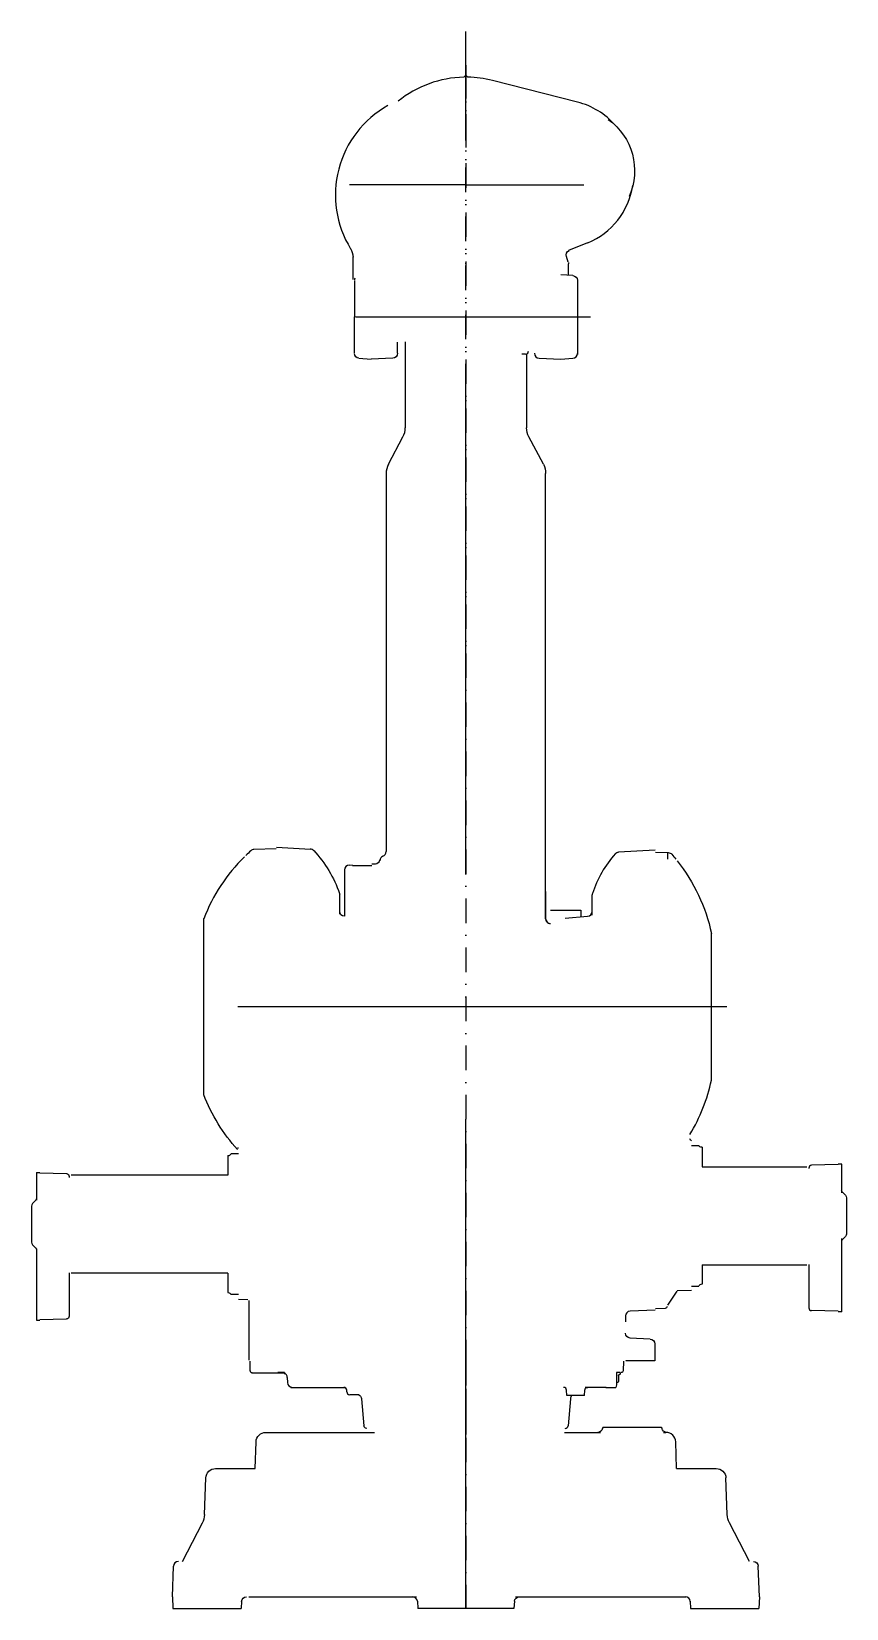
# Model space of a CAD drawing. Extents: x 1056 to 1889, y 750 to 2362.
import ezdxf

# ---------------------------------------------------------------- set-up
doc = ezdxf.new("R2010")
doc.units = 0
doc.header["$LTSCALE"] = 50
for name, pattern in [('DASHDOT', [1, 0.5, -0.25, 0, -0.25]), ('DASHED', [0.75, 0.5, -0.25]), ('GEN7', [15, 10, -2.5, 0, -2.5])]:
    doc.linetypes.add(name, pattern=pattern)
doc.layers.get('0').update_dxf_attribs({"linetype": 'CONTINUOUS'})
doc.layers.add('1', color=9, linetype='CONTINUOUS')
doc.layers.add('7', color=4, linetype='GEN7')

msp = doc.modelspace()

# ---------------------------------------------------------------- linework, layer by layer
at = {"linetype": 'CONTINUOUS'}
for p, q in [((1500, 2317), (1498, 2315)), ((1500, 2317), (1502, 2315)), ((1614.1, 2289.5), (1527.1, 2311.6)), ((1604.7, 2125.8), (1602.8, 2131.6)), ((1609.3, 2112.3), (1597, 2113)), ((1605, 2112.5), (1605, 2124.2)), ((1386, 2106.6), (1386, 2070)), ((1614, 2108.3), (1614, 2031.7)), ((1386, 2033.4), (1386, 2070)), ((1430, 2032.8), (1430, 2044.2)), ((1438, 2044.5), (1438, 1956.7)), ((1561, 2032.1), (1557, 2032)), ((1562, 2032), (1562, 1956.7)), ((1390.7, 2027.7), (1403, 2027)), ((1425.2, 2027.8), (1403, 2027)), ((1574.8, 2027.8), (1597, 2027)), ((1597, 2027), (1609.3, 2027.7)), ((1420.8, 1919.4), (1435.7, 1947.3)), ((1579.2, 1919.4), (1564.3, 1947.3)), ((1418.5, 1910), (1418.5, 1523.6)), ((1581.5, 1456), (1581.5, 1910)), ((1306.2, 1526.5), (1283.3, 1525.7)), ((1306.5, 1528), (1341, 1526.2)), ((1693.5, 1525), (1656.1, 1523)), ((1693.8, 1523), (1706.9, 1522.5)), ((1706, 1522.1), (1706, 1515.7)), ((1376, 1504.8), (1376, 1457.4)), ((1380.7, 1509.8), (1384, 1509.9)), ((1384, 1509.3), (1404, 1509.3)), ((1404, 1511), (1407.4, 1511.2)), ((1371, 1459.7), (1371, 1479.2)), ((1581.5, 1482.7), (1581.5, 1455)), ((1581.5, 1454.8), (1581.5, 1482.7)), ((1629, 1458.7), (1629, 1479.2)), ((1232, 1275), (1232, 1455)), ((1586.5, 1463.6), (1617.5, 1463.6)), ((1601.6, 1455.4), (1624.4, 1457.4)), ((1617.5, 1463.6), (1617.5, 1456.9)), ((1751, 1290), (1751, 1440)), ((1256.5, 1212.8), (1256.5, 1192.8)), ((1256.5, 1212.8), (1257, 1212.8)), ((1267.5, 1214.8), (1260, 1214.8)), ((1267.5, 1220.3), (1266.5, 1220.3)), ((1730.5, 1223.2), (1738, 1223.2)), ((1741.5, 1221.3), (1741, 1221.3)), ((1741.5, 1221.3), (1741.5, 1201.3)), ((1061, 1195.7), (1061, 1167.2)), ((1061, 1195.7), (1064.5, 1195.7)), ((1064.5, 1195.2), (1091.6, 1194.5)), ((1256.5, 1192.8), (1096.5, 1192.8)), ((1256.5, 1208.5), (1257, 1208.5)), ((1741.5, 1201.3), (1848.5, 1201.3)), ((1850.5, 1200), (1850.5, 1199.5)), ((1880.5, 1203.7), (1853.4, 1203)), ((1884.1, 1204.2), (1880.5, 1204.2)), ((1884, 1204.2), (1884, 1174.7)), ((1094.5, 1191.5), (1094.5, 1190.6)), ((1056, 1161.3), (1056, 1124.2)), ((1060.4, 1167.2), (1057, 1163.8)), ((1884.6, 1175.7), (1888, 1172.3)), ((1889, 1169.8), (1889, 1132.7)), ((1884.6, 1126.9), (1888, 1130.3)), ((1060.4, 1118.4), (1057, 1121.8)), ((1061, 1117.5), (1061, 1044.7)), ((1884, 1128.1), (1884, 1053.2)), ((1741.5, 1101.3), (1741.5, 1081.3)), ((1741.5, 1101.3), (1848.5, 1101.3)), ((1850.5, 1101.6), (1850.5, 1057.4)), ((1094.5, 1093.1), (1094.5, 1048.9)), ((1256.5, 1092.8), (1096.5, 1092.8)), ((1256.5, 1092.8), (1256.5, 1072.8)), ((1741.5, 1081.3), (1741, 1081.3)), ((1256.5, 1072.8), (1257, 1072.8)), ((1267.5, 1070.8), (1260, 1070.8)), ((1267.5, 1066.1), (1277, 1065.8)), ((1716, 1074.8), (1730.5, 1075.3)), ((1730.5, 1079.3), (1738, 1079.3)), ((1663, 1049.7), (1663, 1042.8)), ((1693.5, 1054.7), (1667.8, 1053.8)), ((1693.8, 1056.7), (1704.1, 1057)), ((1880.5, 1053.7), (1853.4, 1054.4)), ((1884.1, 1053.2), (1880.5, 1053.2)), ((1061, 1044.7), (1064.5, 1044.7)), ((1064.5, 1045.2), (1091.6, 1045.9)), ((1688.3, 1025.3), (1667.7, 1026.3)), ((1693, 1020.3), (1693, 1003)), ((1279, 1002.7), (1279.3, 992.9)), ((1661, 1002.7), (1660.7, 992.9)), ((1663, 1003), (1663, 1003)), ((1314.7, 991), (1307.8, 991)), ((1314.7, 991), (1314.7, 989.5)), ((1317.4, 986.2), (1317.6, 980.8)), ((1657.8, 991), (1653.8, 991)), ((1654, 991), (1654, 978.5)), ((1656, 988.2), (1656, 982)), ((1657.8, 989.5), (1656.2, 988.6)), ((1657.8, 991), (1657.8, 989.5)), ((1378.2, 971.4), (1378.2, 973.1)), ((1603.1, 967.5), (1602.8, 973.1)), ((1621.3, 967.5), (1603.1, 967.5)), ((1621.3, 967.5), (1621.5, 973.1)), ((1642.9, 976), (1653.1, 976)), ((1654, 978.5), (1653.1, 976)), ((1655, 981), (1654, 981)), ((1393.2, 964.4), (1395.7, 936.7)), ((1606.8, 964.4), (1604.4, 936.7)), ((1700, 935), (1640, 935)), ((1284.6, 893), (1285.5, 920.4)), ((1295.5, 930), (1406.6, 930)), ((1600.9, 930), (1637.5, 930)), ((1701.9, 930), (1704.5, 930)), ((1715.4, 893), (1714.5, 920.4)), ((1244.2, 893), (1284.6, 893)), ((1715.4, 893), (1755.8, 893)), ((1232.9, 846), (1234.2, 883.4)), ((1767.1, 846), (1765.8, 883.4)), ((1210.2, 798), (1230.7, 837.5)), ((1789.8, 798), (1769.3, 837.5)), ((1200, 762), (1201.1, 793.2)), ((1800, 762), (1798.9, 793.2)), ((1200, 762), (1200.6, 750)), ((1278, 762), (1449.6, 762)), ((1550.6, 762), (1724.8, 762)), ((1800, 762), (1799.4, 750)), ((1200.6, 750), (1270.4, 750)), ((1270.7, 757.3), (1270.4, 750)), ((1450.4, 757.4), (1451, 750)), ((1549, 750), (1451, 750)), ((1549.6, 757.4), (1549, 750)), ((1729.3, 757.3), (1729.6, 750)), ((1729.6, 750), (1799.4, 750))]:
    msp.add_line(p, q, dxfattribs=at)
at = {"linetype": 'DASHDOT'}
for p, q in [((1500, 2318.4), (1500, 2205)), ((1500, 2304), (1500, 2310.6)), ((1500, 1696.6), (1500, 2234.3)), ((1500, 2205), (1533, 2205)), ((1500, 2205), (1500, 2205)), ((1500, 2205), (1500, 2205)), ((1500, 1003), (1500, 916.3))]:
    msp.add_line(p, q, dxfattribs=at)
for p, q in [((1278.3, 1003.8), (1278.3, 1064.9)), ((1706.5, 1060.1), (1715.9, 1074.2)), ((1693, 1003), (1663.5, 1003)), ((1281.2, 990.7), (1314.6, 990.7)), ((1321.1, 975.8), (1376.7, 975.8)), ((1381.2, 968.6), (1390.5, 968.6)), ((1643.5, 975.8), (1621.8, 975.8))]:
    msp.add_line(p, q)
at = {"linetype": 'DASHED'}
msp.add_lwpolyline([(1581.5, 1454.8), (1581.6, 1453.9), (1581.8, 1453), (1582.3, 1452.2), (1583, 1451.4), (1583.8, 1450.8), (1584.7, 1450.3), (1585.6, 1450.1), (1586.5, 1450)], dxfattribs=at)
at = {"linetype": 'CONTINUOUS'}
for points in [[(1256.5, 1212.1, 0), (1256.5, 1194.1, 0)], [(1256.5, 1091.5, 0), (1256.5, 1073.5, 0)]]:
    msp.add_polyline3d(points, dxfattribs=at)
for centre, radius, start, end in [((1500, 2205), 110, 91.0514, 129.032), ((1500, 2205), 110, 75.7576, 88.9486), ((1595.4, 2215.9), 76, 41.3, 75.7576), ((1471.3, 2194.6), 104.7, 119.219, 211.673), ((1595.4, 2215.9), 76, 292.501, 351.153), ((1365.5, 2129.3), 19.7, 4.888, 31.6733), ((1391, 2107.3), 5, 151.11, 180), ((1561, 2035.1), 3, 271, 0), ((1575, 2032.8), 5, 180, 267.879), ((1609, 2032.7), 5, 273.366, 0), ((1418, 1956.7), 20, 332, 0), ((1438.5, 1910), 20, 152, 180), ((1399.9, 1390), 180, 134.587, 158.836), ((1399.9, 1390), 180, 131.691, 133.896), ((1283.5, 1520.7), 5, 92, 131.691), ((1340.7, 1521.2), 5, 41.1417, 87), ((1407.2, 1516.1), 5, 273, 349.13), ((1417, 1514.2), 5, 110.487, 180), ((1413.5, 1523.6), 5, 290.487, 0), ((1743, 1442.4), 120, 138.858, 161.336), ((1381, 1504.8), 5, 93, 180), ((1634, 1479.2), 5, 161.336, 180), ((1586.5, 1455), 5, 180, 270), ((1624, 1462.4), 5, 275, 0), ((1575, 1327.7), 180, 328.826, 347.911), ((1257.1, 1215.9), 3.1, 267.656, 337.908), ((1853.5, 1200), 3, 91.5, 180), ((1059.5, 1161.3), 3.5, 135, 180), ((1059, 1168.6), 2, 315, 0), ((1059.5, 1124.2), 3.5, 180, 225), ((1886, 1125.5), 2, 135, 180), ((1740.9, 1078.2), 3.1, 87.6555, 157.908), ((1668, 1048.8), 5, 92, 180), ((1704, 1059), 2, 272, 0), ((1853.5, 1057.4), 3, 180, 268.5), ((1281.4, 993), 2, 182, 270), ((1312.4, 986), 5, 2, 61.5085), ((1322.6, 981), 5, 182, 270), ((1375.2, 973), 3, 2, 90), ((1381.2, 971.5), 3, 182, 270), ((1599.9, 973), 3, 2, 90), ((1611.8, 964), 5, 135.11, 175), ((1601.4, 937), 3, 270, 355), ((1704.5, 920), 10, 2, 90), ((1213, 846.7), 20, 332.616, 358), ((1206.1, 793), 5, 90, 178), ((1445.4, 757), 5, 5, 90), ((1724.3, 757), 5, 3, 90)]:
    msp.add_arc(centre, radius, start, end, dxfattribs=at)
at = {"linetype": 'CONTINUOUS', "extrusion": (0, 0, -1)}
for centre, radius, start, end in [((-1608.1, 2219.5), 64.3, 125.6243, 204.1712), ((-1607.5, 2133.2), 5, 341.35, 67.4987), ((-1600, 2124.2), 5, 161.35, 180), ((-1609, 2107.3), 5, 93.3665, 180), ((-1391, 2032.7), 5, 273.366, 0), ((-1425, 2032.8), 5, 180, 267.879), ((-1561.5, 1910), 20, 152, 180), ((-1366, 1479.2), 5, 161.336, 180), ((-1740.9, 1224.4), 3.1, 267.656, 337.908), ((-1091.5, 1191.5), 3, 91.5, 180), ((-1886, 1177.1), 2, 315, 0), ((-1885.5, 1169.8), 3.5, 135, 180), ((-1885.5, 1132.7), 3.5, 180, 225), ((-1059, 1117), 2, 135, 180), ((-1668, 1031.3), 5, 273, 0), ((-1688, 1020.3), 5, 93, 180), ((-1658.7, 993), 2, 182, 270), ((-1388.2, 964), 5, 115.077, 175), ((-1398.6, 937), 3, 270, 355), ((-1295.5, 920), 10, 2, 90), ((-1793.9, 793), 5, 90, 178)]:
    msp.add_arc(centre, radius, start, end, dxfattribs=at)
at = {"linetype": 'CONTINUOUS', "extrusion": (7.10767e-15, 1.76737e-15, -1)}
msp.add_arc((-1582, 1956.7), 20, 332, 0, dxfattribs=at)
at = {"linetype": 'CONTINUOUS', "extrusion": (-5.66442e-16, -5.32085e-16, -1)}
msp.add_arc((-1257, 1442.4), 120, 136.791, 161.336, dxfattribs=at)
at = {"linetype": 'CONTINUOUS', "extrusion": (2.55236e-15, -5.17831e-15, -1)}
msp.add_arc((-1656.4, 1518), 5, 41.1417, 87, dxfattribs=at)
at = {"linetype": 'CONTINUOUS', "extrusion": (6.12047e-15, -2.87989e-15, -1)}
msp.add_arc((-1706.7, 1517.5), 5, 92, 138.808, dxfattribs=at)
at = {"linetype": 'CONTINUOUS', "extrusion": (-2.76999e-14, -2.42425e-14, -1)}
msp.add_arc((-1575, 1402.3), 180, 138.808, 140.906, dxfattribs=at)
at = {"linetype": 'CONTINUOUS', "extrusion": (2.1804e-16, -3.93894e-16, -1)}
msp.add_arc((-1575, 1402.3), 180, 141.571, 167.911, dxfattribs=at)
at = {"linetype": 'CONTINUOUS', "extrusion": (9.62208e-16, 8.07389e-16, -1)}
msp.add_arc((-1376, 1462.4), 5, 275, 0, dxfattribs=at)
at = {"linetype": 'CONTINUOUS', "extrusion": (2.12674e-16, -1.00601e-15, -1)}
msp.add_arc((-1399.9, 1340), 180, 317.807, 338.836, dxfattribs=at)
at = {"linetype": 'CONTINUOUS', "extrusion": (3.69015e-15, 3.63374e-15, -1)}
msp.add_arc((-1731, 1230), 2, 284.478, 0, dxfattribs=at)
at = {"linetype": 'CONTINUOUS', "extrusion": (-2.10142e-15, -2.95277e-15, -1)}
msp.add_arc((-1257.1, 1069.7), 3.1, 87.6555, 157.908, dxfattribs=at)
at = {"linetype": 'CONTINUOUS', "extrusion": (-1.4803e-15, 1.33227e-15, -1)}
msp.add_arc((-1091.5, 1048.9), 3, 180, 268.5, dxfattribs=at)
at = {"linetype": 'CONTINUOUS', "extrusion": (2.66454e-14, -1.55431e-14, -1)}
msp.add_arc((-1656.5, 988.2), 0.5, 0, 60, dxfattribs=at)
at = {"linetype": 'CONTINUOUS', "extrusion": (1.4329e-15, -1.38312e-15, -1)}
msp.add_arc((-1624.5, 973), 3, 2, 90, dxfattribs=at)
at = {"linetype": 'CONTINUOUS', "extrusion": (-4.44089e-15, 4.44089e-15, -1)}
msp.add_arc((-1655, 982), 1, 180, 270, dxfattribs=at)
at = {"linetype": 'CONTINUOUS', "extrusion": (1.9448e-12, 1.8892e-12, -1)}
msp.add_arc((-1644.6, 933), 5, 11.537, 23.5782, dxfattribs=at)
msp.add_arc((-1644.6, 933), 5, 11.537, 23.5782, dxfattribs=at)
at = {"linetype": 'CONTINUOUS', "extrusion": (7.50096e-14, 2.35306e-14, -1)}
msp.add_arc((-1695.4, 933), 5, 156.422, 168.571, dxfattribs=at)
at = {"linetype": 'CONTINUOUS', "extrusion": (1.32167e-12, -8.45542e-12, -1)}
msp.add_arc((-1634.8, 935, 0), 5, 191.537, 270, dxfattribs=at)
at = {"linetype": 'CONTINUOUS', "extrusion": (-9.54345e-14, -2.64262e-12, -1)}
msp.add_arc((-1705.2, 935, 0), 5, 272.838, 348.571, dxfattribs=at)
at = {"linetype": 'CONTINUOUS', "extrusion": (2.85209e-12, 2.75408e-12, -1)}
msp.add_arc((-1244.2, 883), 10, 2, 90, dxfattribs=at)
at = {"linetype": 'CONTINUOUS', "extrusion": (-2.85194e-12, 2.75424e-12, -1)}
msp.add_arc((-1755.8, 883, 0), 10, 90, 178, dxfattribs=at)
at = {"linetype": 'CONTINUOUS', "extrusion": (3.81012e-14, -3.92793e-14, -1)}
msp.add_arc((-1787.1, 846.7), 20, 332.616, 358, dxfattribs=at)
at = {"linetype": 'CONTINUOUS', "extrusion": (1.97958e-12, 1.87961e-12, -1)}
msp.add_arc((-1275.7, 757), 5, 3, 90, dxfattribs=at)
at = {"linetype": 'CONTINUOUS', "extrusion": (2.21182e-12, 2.02606e-12, -1)}
msp.add_arc((-1554.6, 757, 0), 5, 5, 90, dxfattribs=at)
at = {"layer": '1'}
for p, q in [((1605.2, 2138.4), (1624.5, 2146)), ((1384.8, 2108.3), (1384.8, 2131.7))]:
    msp.add_line(p, q, dxfattribs=at)
at = {"layer": '7'}
for p, q in [((1500, 750), (1500, 2361.7)), ((1500, 2205), (1381, 2205)), ((1500, 2205), (1620.5, 2205)), ((1387, 2070), (1627.3, 2070)), ((1766.8, 1365), (1237.2, 1365))]:
    msp.add_line(p, q, dxfattribs=at)
at = {"layer": '7', "linetype": 'DASHDOT'}
msp.add_line((1500, 2327.2), (1500, 750), dxfattribs=at)

doc.saveas('drawing.dxf')
